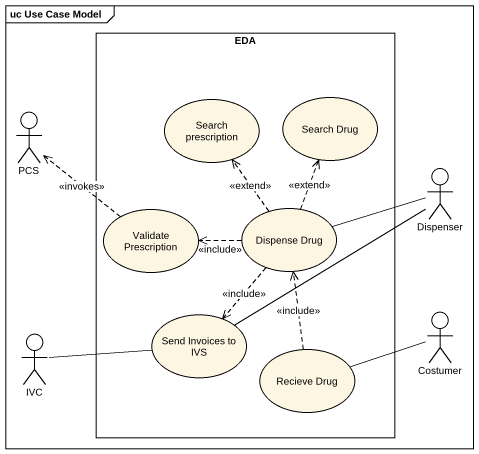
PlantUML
@startuml
mainframe uc Use Case Model
rectangle EDA {
  usecase "Search prescription" as Search_prescription
  usecase "Search Drug" as Search_Drug
  usecase "Validate Prescription" as Validate_Prescription
  usecase "Dispense Drug" as Dispense_Drug
  usecase "Send Invoices to IVS" as Send_Invoices_to_IVS
  usecase "Recieve Drug" as Recieve_Drug
}
actor PCS
actor Dispenser
actor IVC
actor Costumer
Dispenser -left- Dispense_Drug
Dispenser -left- Send_Invoices_to_IVS
Validate_Prescription .up.> PCS : <<invokes>>
Dispense_Drug .up.> Search_prescription : <<extend>>
Dispense_Drug .up.> Search_Drug : <<extend>>
Dispense_Drug .left.> Validate_Prescription : <<include>>
Dispense_Drug ..> Send_Invoices_to_IVS : <<include>>
Send_Invoices_to_IVS -left- IVC
Costumer -left- Recieve_Drug
Recieve_Drug .up.> Dispense_Drug : <<include>>
@enduml
